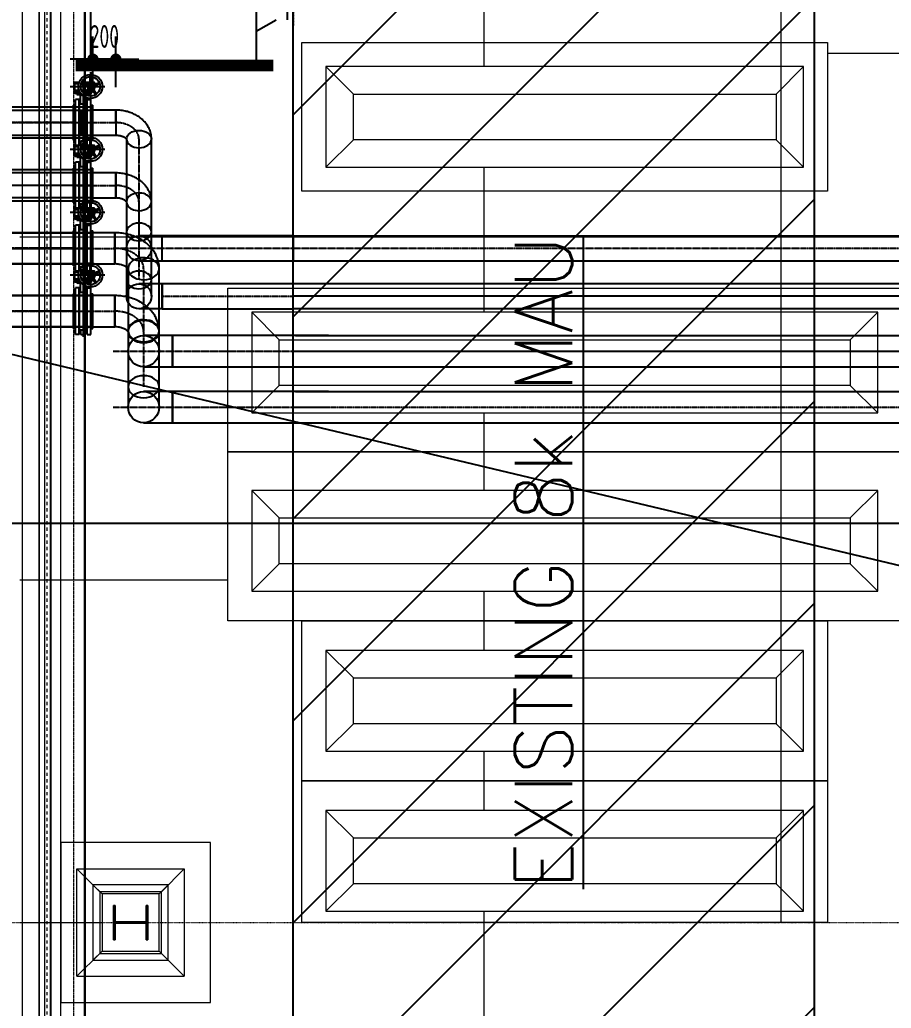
# Model space of a CAD drawing. Extents: x -32000 to 416743, y -254124 to 144214.
# Drawn here: x 244130 to 251758, y 44250 to 52900 of the extents above; entities that cross this region are included whole.
import ezdxf
from ezdxf.enums import TextEntityAlignment as Align

# ---------------------------------------------------------------- set-up
doc = ezdxf.new("R2010")
doc.units = 0
doc.header["$LTSCALE"] = 10
for name, pattern in [('H12PL4$0$JJP_三點線', [0.9, 0.3, -0.15, 0, -0.15, 0, -0.15, 0, -0.15]), ('H12PL4$0$TAI_虛線', [5.644, 2.822, -2.822]), ('XFM1D40$0$HIDDEN2', [0.1875, 0.125, -0.0625]), ('XFM1P40$0$CENTER', [2, 1.25, -0.25, 0.25, -0.25]), ('XFM1P40$0$CENTER2', [1.125, 0.75, -0.125, 0.125, -0.125]), ('XFM2P40$0$$0$CENTER2', [1.125, 0.75, -0.125, 0.125, -0.125]), ('XFM2P40$0$CENTER', [2, 1.25, -0.25, 0.25, -0.25]), ('XFM2P40$0$CENTER2', [1.125, 0.75, -0.125, 0.125, -0.125]), ('XFM7P40ICA$0$H12PL4$0$DOTK1', [0.01, 0.005, -0.005]), ('XFM7P40ICA$0$H12PL4$0$JJP_三點線', [0.9, 0.3, -0.15, 0, -0.15, 0, -0.15, 0, -0.15]), ('XFM7P40ICA$0$H12PL4$0$JJP_虛線(退縮線、投影線、地下室範圍、非屬本工程、圖面分區)', [0.45, 0.3, -0.15])]:
    doc.linetypes.add(name, pattern=pattern)
for name, color, linetype in [('H12PL4$0$S-COL', 252, 'Continuous'), ('H12PL4$0$S-GRID', 252, 'Continuous'), ('H12PL4$0$S-SLAB-SHOW', 252, 'Continuous'), ('X-F-L40-E-CT-LV$0$E-CBL-EQPM', 230, 'Continuous'), ('XFAC-F-IS-OSA-40-南棟$0$E-IT-DIM', 250, 'Continuous'), ('XFAC-F-IS-OSA-40-南棟$0$IC-PNL-TXT', 250, 'Continuous'), ('XFAC-F-IS-OSA-40-南棟$0$XFAC-F-IS-OSA-40-南棟$0$I-OSA-PIPE', 140, 'Continuous'), ('XFM1D40$0$M-FOUN', 252, 'Continuous'), ('XFM1D40$0$M-HVAC-CMDUCT', 150, 'Continuous'), ('XFM1D40$0$M-HVAC-DAPR', 3, 'Continuous'), ('XFM1P40$0$$0$M-PIPE-TEXT-ARROR', 250, 'Continuous'), ('XFM1P40$0$E-CBL-DIM', 250, 'Continuous'), ('XFM1P40$0$M-PIPE-CHWR13', 94, 'Continuous'), ('XFM1P40$0$M-PIPE-CHWR13_CL', 93, 'XFM1P40$0$CENTER2'), ('XFM1P40$0$M-PIPE-CHWR20', 110, 'Continuous'), ('XFM1P40$0$M-PIPE-CHWR20_CL', 111, 'XFM1P40$0$CENTER'), ('XFM1P40$0$M-PIPE-CHWS12', 130, 'Continuous'), ('XFM1P40$0$M-PIPE-CHWS12_CL', 132, 'XFM1P40$0$CENTER2'), ('XFM1P40$0$M-PIPE-CHWS5', 160, 'Continuous'), ('XFM1P40$0$M-PIPE-CHWS5_CL', 161, 'XFM1P40$0$CENTER2'), ('XFM1Q40$0$TYPE14X10', 7, 'Continuous'), ('XFM2P40$0$$0$M-PIPE-CHWR13', 94, 'Continuous'), ('XFM2P40$0$$0$M-PIPE-CHWR13_CL', 93, 'XFM2P40$0$$0$CENTER2'), ('XFM2P40$0$M-HVAC-VALVE', 2, 'Continuous'), ('XFM2P40$0$M-PIPE-CHWR20', 110, 'Continuous'), ('XFM2P40$0$M-PIPE-CHWR20_CL', 111, 'XFM2P40$0$CENTER'), ('XFM2P40$0$M-PIPE-CHWS12', 4, 'Continuous'), ('XFM2P40$0$M-PIPE-CHWS12_CL', 1, 'XFM2P40$0$CENTER2'), ('XFM2P40$0$M-PIPE-CHWS5', 144, 'Continuous'), ('XFM2P40$0$M-PIPE-CHWS5_CL', 1, 'XFM2P40$0$CENTER2'), ('XFM7P40ICA$0$H12PL4$0$A-WALL-EX', 252, 'Continuous'), ('XFM7P40ICA$0$H12PL4$0$Hattch', 252, 'Continuous'), ('XFM7P40ICA$0$H12PL4$0$L40_19_HOJO', 252, 'Continuous'), ('XFM7P40ICA$0$H12PL4$0$L40_19_HYOKI', 252, 'Continuous'), ('XFM7P40ICA$0$H12PL4$0$L40_19_MEJI', 252, 'Continuous'), ('XFM7P40ICA$0$H12PL4$0$L40_19_STEEL2', 252, 'Continuous'), ('XFM7P40ICA$0$H12PL4$0$L40_19_SUGATA3', 252, 'Continuous'), ('XFM7P40ICA$0$H12PL4$0$L40_19_SUGATAD', 252, 'Continuous'), ('XFM7P40ICA$0$H12PL4$0$L40_19_設備基礎', 252, 'Continuous'), ('XFM7P40ICA$0$H12PL4$0$S-COL', 252, 'Continuous'), ('XFM7P40ICA$0$H12PL4$0$S-GRID', 252, 'Continuous')]:
    doc.layers.add(name, color=color, linetype=linetype)
doc.styles.add('XFAC-F-IS-OSA-40-南棟$0$aa-txt', font='isocp.shx', dxfattribs={"bigfont": 'chineset.shx'})
doc.styles.add('XFM1P40$0$$0$aa-txt', font='isocp.shx', dxfattribs={"bigfont": 'chineset.shx'})
doc.styles.add('XFM1P40$0$dim-txt', font='isocp.shx', dxfattribs={"width": 0.7, "bigfont": 'chineset.shx'})
doc.styles.add('XFM1Q40$0$LSP', font='SIMPLEX.shx', dxfattribs={"bigfont": 'chineset.shx'})
doc.dimstyles.new('XFM1P40$0$$0$adim-200', dxfattribs={"dimscale": 200, "dimtxt": 0.3, "dimasz": 2.5, "dimexe": 0.1, "dimexo": 0.5, "dimgap": 0.15, "dimtad": 0, "dimdec": 4, "dimzin": 3, "dimdsep": 46, "dimtxsty": 'XFM1P40$0$$0$aa-txt', "dimcen": 2.5, "dimclrd": 256, "dimclre": 256, "dimclrt": 256, "dimadec": 0, "dimazin": 0, "dimtfac": 1, "dimtdec": 4, "dimtmove": 0, "dimatfit": 3, "dimfxl": 1, "dimtolj": 1, "dimtzin": 0, "dimarcsym": 0})
doc.dimstyles.new('XFM1P40$0$2000-dim', dxfattribs={"dimscale": 2000, "dimtxt": 0.1, "dimasz": 0.05, "dimexe": 0.1, "dimexo": 0.1, "dimgap": 0.05, "dimtad": 1, "dimdec": 0, "dimrnd": 5, "dimtxsty": 'XFM1P40$0$dim-txt', "dimblk": 'XFM1P40$0$_Dot', "dimcen": 2, "dimclrd": 256, "dimclre": 256, "dimclrt": 256, "dimadec": 0, "dimazin": 0, "dimtfac": 1, "dimtdec": 0, "dimtix": 1, "dimtmove": 2, "dimatfit": 3, "dimldrblk": 'XFM1P40$0$_Oblique', "dimfxl": 1, "dimtvp": 1, "dimarcsym": 0})

# ---------------------------------------------------------------- blocks, each defined once
blk = doc.blocks.new('H12PL4')
at = {"layer": 'H12PL4$0$S-COL', "lineweight": 0, "flags": 128}
for points in [[(244630, 44530), (244630, 45470)], [(244830, 45270), (244630, 45470)], [(244630, 45470), (245570, 45470)], [(245570, 45470), (245370, 45270)], [(245570, 45470), (245570, 44530)], [(244830, 45270), (244830, 44730)], [(245370, 45270), (244830, 45270)], [(245370, 44730), (245370, 45270)], [(244830, 44730), (244630, 44530)], [(244830, 44730), (245370, 44730)], [(245570, 44530), (245370, 44730)], [(244630, 44530), (245570, 44530)]]:
    blk.add_lwpolyline(points, dxfattribs=at)
blk.add_lwpolyline([(244950, 45150), (244950, 44850), (244965, 44850), (244965, 44995), (245235, 44995), (245235, 44850), (245250, 44850), (245250, 45150), (245235, 45150), (245235, 45005), (244965, 45005), (244965, 45150)], close=True, dxfattribs=at)
at = {"layer": 'H12PL4$0$S-GRID', "linetype": 'H12PL4$0$JJP_三點線', "lineweight": 0}
blk.add_line((-29000, 45000), (289600, 45000), dxfattribs=at)
at = {"layer": 'H12PL4$0$S-SLAB-SHOW', "lineweight": 0}
blk.add_line((244300, 30500), (244300, 89560), dxfattribs=at)
at = {"layer": 'H12PL4$0$S-SLAB-SHOW', "linetype": 'H12PL4$0$TAI_虛線', "lineweight": 0, "flags": 128}
blk.add_lwpolyline([(244371, 32850), (244371, 87154.5)], dxfattribs=at)
blk = doc.blocks.new('XFM1D40')
at = {"layer": 'XFM1D40$0$M-FOUN', "color": 3, "const_width": 100}
blk.add_lwpolyline([(244620, 52500), (246348.2, 52500)], dxfattribs=at)
at = {"layer": 'XFM1D40$0$M-HVAC-CMDUCT'}
for p, q in [((244750, 57959.9), (244750, 52530.7)), ((246200, 57959.9), (246200, 52530.7)), ((246475, 52900), (246475, 55100)), ((246200, 52799), (246375, 52900)), ((246200, 52530.7), (244750, 52530.7))]:
    blk.add_line(p, q, dxfattribs=at)
at = {"layer": 'XFM1D40$0$M-HVAC-DAPR', "linetype": 'XFM1D40$0$HIDDEN2', "ltscale": 0.5}
blk.add_line((246525, 52840), (246525, 55160), dxfattribs=at)
blk = doc.blocks.new('XFM1P40$0$_Dot')
at = {"color": 0, "linetype": 'ByBlock', "lineweight": -2}
blk.add_line((-0.5, 0), (-1, 0), dxfattribs=at)
at = {"color": 0, "linetype": 'ByBlock', "const_width": 0.5}
blk.add_lwpolyline([(-0.25, 0, 1), (0.25, 0, 1)], format="xyb", close=True, dxfattribs=at)
blk = doc.blocks.new('*D250')
at = {"layer": 'DEFPOINTS', "color": 0, "transparency": 16777216}
for p in [(244770.4, 52554.1), (244770.4, 52109.5, 0), (244970.9, 52109.5, 0)]:
    blk.add_point(p, dxfattribs=at)
at = {"layer": 'XFM1P40$0$E-CBL-DIM', "lineweight": -2, "transparency": 16777216}
for p, q in [((244770.4, 52309.5), (244770.4, 52754.1)), ((244970.9, 52309.5), (244970.9, 52754.1)), ((244670.4, 52554.1), (244570.4, 52554.1)), ((244970.9, 52554.1), (244770.4, 52554.1)), ((245070.9, 52554.1), (245170.9, 52554.1))]:
    blk.add_line(p, q, dxfattribs=at)
at = {"layer": 'XFM1P40$0$E-CBL-DIM', "lineweight": -2, "transparency": 16777216, "xscale": 100, "yscale": 100, "zscale": 100}
blk.add_blockref('XFM1P40$0$_Dot', (244770.4, 52554.1), dxfattribs=at)
at = {"layer": 'XFM1P40$0$E-CBL-DIM', "lineweight": -2, "transparency": 16777216, "xscale": 100, "yscale": 100, "zscale": 100, "rotation": 180}
blk.add_blockref('XFM1P40$0$_Dot', (244970.9, 52554.1), dxfattribs=at)
at = {"layer": 'XFM1P40$0$E-CBL-DIM', "transparency": 16777216, "insert": (244870.6, 52754.1), "char_height": 200, "attachment_point": 5, "style": 'XFM1P40$0$dim-txt'}
blk.add_mtext('200', dxfattribs=at)
blk = doc.blocks.new('XFM1P40$0$_Oblique')
at = {"color": 0, "linetype": 'ByBlock', "lineweight": -2}
blk.add_line((-0.5, -0.5), (0.5, 0.5), dxfattribs=at)
blk = doc.blocks.new('XFM1Q40')
at = {"true_color": 0xffffff}
h = blk.add_hatch(dxfattribs=at)
h.set_pattern_fill('ANSI31', scale=10000)
h.set_pattern_definition([(45, (0, 0), (-883.8835, 883.8835), [])])
h.paths.add_polyline_path([(246519.6, 39374.9), (251087, 39374.9), (251087, 57470.5), (246519.6, 57470.5)])
at = {"color": 7, "true_color": 0xffffff}
blk.add_lwpolyline([(246519.6, 39374.9), (251087, 39374.9), (251087, 57470.5), (246519.6, 57470.5)], close=True, dxfattribs=at)
at = {"layer": 'XFM1Q40$0$TYPE14X10', "color": 4, "style": 'XFM1Q40$0$LSP'}
blk.add_text('%%UEXISTING 8k MAU', height=500, rotation=90, dxfattribs=at).set_placement((248964.8, 45291.3))
blk = doc.blocks.new('XFM2P40$0$SL10')
at = {"color": 0, "linetype": 'ByBlock'}
for p, q in [((19.05, -203.2), (19.05, 203.2)), ((49.2125, 203.2), (19.05, 203.2)), ((49.2125, -203.2), (49.2125, 203.2)), ((19.05, 152.4), (0, 152.4)), ((0, -152.4), (0, 152.4)), ((19.05, -152.4), (0, -152.4)), ((49.2125, -203.2), (19.05, -203.2))]:
    blk.add_line(p, q, dxfattribs=at)
blk = doc.blocks.new('XFM2P40$0$全耳式250A-B')
at = {"color": 1, "linetype": 'XFM2P40$0$CENTER2', "ltscale": 30}
for p, q in [((6.3, 44.15), (6.3, 19.15)), ((0, 37.65), (0, -22.48)), ((-11.3, 31.65), (18.8, 31.65)), ((-5.6, 0), (5.6, 0))]:
    blk.add_line(p, q, dxfattribs=at)
for p, q in [((-7.5, 35.1), (-7.5, 34.2)), ((-3.62, 35.1), (-7.5, 35.1)), ((3, 35.1), (-1.47, 35.1)), ((-1.17, 34.63), (5.36, 32.82)), ((5.57, 35.1), (3, 35.1)), ((4.41, 35.1), (5.57, 35.1)), ((5.77, 39.68), (5.48, 32.9)), ((6.83, 39.68), (7.12, 32.9)), ((9.75, 35.1), (7.03, 35.1)), ((13.77, 34.63), (7.24, 32.82)), ((10.15, 34.7), (10.15, 33.63)), ((-7.5, 34.26), (-7.5, 27.5)), ((-3.89, 34.2), (-7.5, 34.2)), ((-7.5, 34.1), (-3.91, 34.1)), ((-3.58, 28.1), (-7.5, 28.1)), ((-7.5, 27.4), (-7.4, 27.5)), ((-7.5, 27.5), (-3.35, 27.5)), ((-7.5, 27.4), (-7.5, 26)), ((-7.4, 27.5), (-3.35, 27.5)), ((-1.5, 33.63), (4.85, 31.25)), ((2.9, 28.1), (-1.42, 28.1)), ((-1.12, 27.5), (2.5, 27.5)), ((-1.12, 27.5), (2.5, 27.5)), ((5.53, 34.2), (0.39, 34.2)), ((0.75, 34.1), (5.53, 34.1)), ((1.15, 25.47), (4.9, 31.12)), ((2.01, 24.84), (6.23, 30.15)), ((4.12, 27.5), (7.5, 27.5)), ((4.12, 27.5), (7.4, 27.5)), ((8, 28.1), (4.6, 28.1)), ((10.59, 24.84), (6.37, 30.15)), ((10.15, 34.2), (7.07, 34.2)), ((7.07, 34.1), (10.15, 34.1)), ((7.4, 27.5), (7.5, 27.4)), ((7.5, 27.64), (7.5, 27.5)), ((7.5, 26), (7.5, 27.4)), ((11.45, 25.47), (7.7, 31.12)), ((14.1, 33.63), (7.75, 31.25)), ((10.15, 32.15), (10.15, 30.75)), ((-7.2, 25.7), (-2.35, 25.7)), ((-3.38, 25.39), (-5.46, 25.39)), ((-5.46, 24.74), (-5.46, 25.39)), ((-5.34, 25.39), (-5.34, 25.7)), ((-5.34, 25.7), (-3.5, 25.7)), ((-3.64, 24.64), (-5.2, 24.64)), ((-4.94, 25.39), (-4.94, 24.74)), ((-4.41, 25.7), (-4.54, 25.39)), ((-4.3, 25.7), (-4.43, 25.39)), ((-3.9, 25.39), (-3.9, 24.74)), ((-3.5, 25.7), (-3.5, 25.39)), ((-3.38, 25.39), (-3.38, 24.74)), ((-2.4, 16.8), (-2.4, 24.7)), ((0.23, 25.7), (1.31, 25.7)), ((2.4, 24.7), (2.4, 24.1)), ((2.4, 21.9), (2.4, 16.8)), ((2.69, 25.7), (7.2, 25.7)), ((3.38, 25.39), (5.46, 25.39)), ((3.38, 25.39), (3.38, 24.74)), ((3.5, 25.7), (3.5, 25.39)), ((5.34, 25.7), (3.5, 25.7)), ((3.64, 24.64), (5.2, 24.64)), ((3.9, 25.39), (3.9, 24.74)), ((4.43, 25.7), (4.3, 25.39)), ((4.54, 25.7), (4.41, 25.39)), ((4.94, 25.39), (4.94, 24.74)), ((5.34, 25.39), (5.34, 25.7)), ((5.46, 24.74), (5.46, 25.39)), ((-3.6, 14.95), (-3.48, 15.17)), ((-3.6, -14.95), (-3.6, 14.95)), ((-3.48, -15.16), (-3.48, 15.17)), ((-3.48, 15.17), (-3.45, 15.17)), ((-3.45, 16.05), (-3.3, 16.2)), ((-3.45, 16.05), (-3.45, -16.05)), ((3.3, 16.2), (-3.3, 16.2)), ((3.3, 16.2), (3.45, 16.05)), ((3.45, -16.05), (3.45, 16.05)), ((3.48, 15.17), (3.45, 15.17)), ((3.6, 14.95), (3.48, 15.17)), ((3.6, 14.95), (3.48, 15.17)), ((3.48, -15.16), (3.48, 15.17)), ((3.6, -14.95), (3.6, 14.95)), ((-3.6, -13.4), (-3.6, -14.95)), ((-3.6, -14.95), (-3.48, -15.16)), ((-3.6, -14.95), (-3.48, -15.16)), ((-3.48, -15.16), (-3.45, -15.16)), ((-3.3, -16.2), (-3.45, -16.05)), ((-3.3, -16.2), (3.3, -16.2)), ((-2.4, -16.8), (-2.4, -19.68)), ((2.4, -19.68), (2.4, -16.8)), ((3.3, -16.2), (3.45, -16.05)), ((3.48, -15.16), (3.45, -15.16)), ((3.6, -14.95), (3.48, -15.16)), ((3.6, -14.95), (3.48, -15.16)), ((-1.6, -20.48), (1.6, -20.48))]:
    blk.add_line(p, q)
at = {"color": 0}
for radius in [10.5, 8.5]:
    blk.add_circle((6.3, 31.65), radius, dxfattribs=at)
for centre, radius, start, end in [((-1.07, 35.02), 0.4, 155.41681, 254.49325), ((5.37, 39.7), 0.4, 357.50675, 96.58319), ((7.23, 39.7), 0.4, 83.41681, 182.49325), ((9.75, 34.7), 0.4, 0, 90), ((13.67, 35.02), 0.4, 285.50675, 24.58319), ((-7.2, 26), 0.3, 180, 270), ((-1.64, 33.25), 0.4, 69.50675, 168.58319), ((6.3, 31.65), 2.45, 180.50148, 215.49852), ((6.3, 31.65), 2.1, 184.21487, 211.78513), ((6.3, 31.65), 2.45, 108.50148, 143.49852), ((6.3, 31.65), 1.8, 188.69376, 207.30624), ((6.3, 31.65), 2.1, 112.21487, 139.78513), ((6.3, 31.65), 1.5, 90, 0), ((6.3, 31.65), 1.8, 116.69376, 135.30624), ((6.3, 31.65), 2.45, 252.50148, 287.49852), ((6.3, 31.65), 2.1, 256.21487, 283.78513), ((6.3, 31.65), 1.8, 260.69376, 279.30624), ((6.3, 31.65), 1.5, 270, 90), ((6.3, 31.65), 2.45, 36.50148, 71.49852), ((6.3, 31.65), 2.2, 39.02218, 68.97782), ((6.3, 31.65), 2.05, 40.85955, 67.14045), ((7.2, 26), 0.3, 270, 0), ((8, 27.64), 0.5, 113.05511, 180.00001), ((6.3, 31.65), 1.5, 339.32346, 344.67654), ((6.3, 31.65), 1.8, 332.69376, 351.30624), ((6.3, 31.65), 2.1, 328.21487, 355.78513), ((6.3, 31.65), 2.45, 324.50148, 359.49852), ((7.5, 30.75), 2.65, 311.62094, 360), ((14.24, 33.25), 0.4, 11.41681, 110.49325), ((-5.2, 25.03), 0.387, 227.89655, 312.10345), ((-4.42, 26.04), 1.4, 248.21321, 291.78679), ((-3.64, 25.03), 0.387, 227.89655, 312.10345), ((-3.4, 24.7), 1, 0, 90), ((0.82, 25.69), 0.4, 227.41681, 326.49325), ((2.32, 24.59), 0.4, 141.50675, 240.58319), ((3.4, 24.7), 1, 90, 180), ((3.64, 25.03), 0.387, 227.89655, 312.10345), ((4.42, 26.04), 1.4, 248.21321, 291.78679), ((5.2, 25.03), 0.387, 227.89655, 312.10345), ((10.28, 24.59), 0.4, 299.41681, 38.49325), ((11.78, 25.69), 0.4, 213.50675, 312.58319), ((-3, 16.8), 0.6, 270, 0), ((3, 16.8), 0.6, 180, 270), ((-3, -16.8), 0.6, 0, 90), ((3, -16.8), 0.6, 90, 180), ((-1.6, -19.68), 0.8, 180, 270), ((1.6, -19.68), 0.8, 270, 0)]:
    blk.add_arc(centre, radius, start, end)
for p, xscale, yscale, zscale in [((-8.52, 0), 0.1000000000000227, 0.1000000000000227, 0.1000000000000227), ((8.52, 0), -0.09999999999990905, 0.09999999999999432, 0.1)]:
    blk.add_blockref('XFM2P40$0$SL10', p, dxfattribs=dict(at, xscale=xscale, yscale=yscale, zscale=zscale))
blk = doc.blocks.new('XFM2P40')
at = {"layer": 'XFM2P40$0$$0$M-PIPE-CHWR13'}
for p, q in [((244770.4, 51586.5, 0), (242785.9, 51586.5, 0)), ((244770.4, 51313.5, 0), (242797.5, 51313.5, 0))]:
    blk.add_line(p, q, dxfattribs=at)
at = {"layer": 'XFM2P40$0$$0$M-PIPE-CHWR13_CL'}
blk.add_line((244600, 51450, 0), (242316.7, 51450, 0), dxfattribs=at)
at = {"layer": 'XFM2P40$0$M-PIPE-CHWR20'}
for p, q in [((244770.4, 50486.5, 0), (242785.9, 50486.5, 0)), ((244770.4, 50213.5, 0), (242797.5, 50213.5, 0))]:
    blk.add_line(p, q, dxfattribs=at)
at = {"layer": 'XFM2P40$0$M-PIPE-CHWR20_CL', "linetype": 'XFM2P40$0$CENTER'}
blk.add_line((244600, 50350, 0), (242316.7, 50350, 0), dxfattribs=at)
at = {"layer": 'XFM2P40$0$M-PIPE-CHWS12'}
for p, q in [((244770.4, 51036.5, 0), (242785.9, 51036.5, 0)), ((244770.4, 50763.5, 0), (242797.5, 50763.5, 0))]:
    blk.add_line(p, q, dxfattribs=at)
at = {"layer": 'XFM2P40$0$M-PIPE-CHWS12_CL', "linetype": 'XFM2P40$0$CENTER'}
blk.add_line((244600, 50900, 0), (242316.7, 50900, 0), dxfattribs=at)
at = {"layer": 'XFM2P40$0$M-PIPE-CHWS5'}
for p, q in [((244770.4, 52136.5, 0), (242785.9, 52136.5, 0)), ((244770.4, 51863.5, 0), (242797.5, 51863.5, 0))]:
    blk.add_line(p, q, dxfattribs=at)
at = {"layer": 'XFM2P40$0$M-PIPE-CHWS5_CL'}
blk.add_line((244600, 52000, 0), (242316.7, 52000, 0), dxfattribs=at)
at = {"layer": 'XFM2P40$0$M-HVAC-VALVE', "xscale": 10, "yscale": 10, "zscale": 10}
for p in [(244685.2, 52000, 0), (244685.2, 51450, 0), (244685.2, 50900, 0), (244685.2, 50350, 0)]:
    blk.add_blockref('XFM2P40$0$全耳式250A-B', p, dxfattribs=at)
blk = doc.blocks.new('X-F-L40-E-CT-LV')
at = {"layer": 'X-F-L40-E-CT-LV$0$E-CBL-EQPM'}
blk.add_lwpolyline([(244400, 66975.5), (244400, 29870), (244700, 29870), (244700, 66975.5)], close=True, dxfattribs=at)
blk = doc.blocks.new('XFAC-F-IS-OSA-40-南棟$0$A$C6b9e34aa')
at = {"layer": 'XFAC-F-IS-OSA-40-南棟$0$XFAC-F-IS-OSA-40-南棟$0$I-OSA-PIPE'}
blk.add_line((244702.3, 30630.3), (244702.3, 57650), dxfattribs=at)
blk = doc.blocks.new('XFAC-F-IS-OSA-40-南棟')
at = {"layer": 'XFAC-F-IS-OSA-40-南棟$0$E-IT-DIM'}
blk.add_blockref('XFAC-F-IS-OSA-40-南棟$0$A$C6b9e34aa', (0, 0), dxfattribs=at)
at = {"layer": 'XFAC-F-IS-OSA-40-南棟$0$IC-PNL-TXT', "style": 'XFAC-F-IS-OSA-40-南棟$0$aa-txt', "width": 0.8}
for tag, p in [('PDP', (401601.6, 10268.5)), ('PLC', (402401.6, 10268.5)), ('PLC', (403201.6, 10268.5)), ('PLC', (404001.6, 10268.5))]:
    blk.add_attdef(tag, text='', height=400, rotation=180, dxfattribs=at).set_placement(p, align=Align.MIDDLE)
at = {"layer": 'XFAC-F-IS-OSA-40-南棟$0$IC-PNL-TXT', "color": 9, "style": 'XFAC-F-IS-OSA-40-南棟$0$aa-txt', "width": 0.8}
blk.add_attdef('PLC', text='', height=400, rotation=180, dxfattribs=at).set_placement((404801.6, 10268.5), align=Align.MIDDLE)
blk = doc.blocks.new('XFM7P40ICA$0$H12PL4')
at = {"layer": 'XFM7P40ICA$0$H12PL4$0$Hattch', "linetype": 'Continuous', "lineweight": 0}
blk.add_hatch(color=256, dxfattribs=at).paths.add_polyline_path([(244950, 45150), (244950, 44850), (244965, 44850), (244965, 44995), (245235, 44995), (245235, 44850), (245250, 44850), (245250, 45150), (245235, 45150), (245235, 45005), (244965, 45005), (244965, 45150)])
at = {"layer": 'XFM7P40ICA$0$H12PL4$0$A-WALL-EX', "lineweight": 0}
blk.add_line((244300, 30500), (244300, 89560), dxfattribs=at)
at = {"layer": 'XFM7P40ICA$0$H12PL4$0$A-WALL-EX', "linetype": 'XFM7P40ICA$0$H12PL4$0$JJP_虛線(退縮線、投影線、地下室範圍、非屬本工程、圖面分區)', "lineweight": 0, "flags": 128}
for points in [[(244300, 87350), (244300, 32650)], [(244350, 32650), (244350, 87350)]]:
    blk.add_lwpolyline(points, dxfattribs=at)
at = {"layer": 'XFM7P40ICA$0$H12PL4$0$L40_19_HOJO', "lineweight": 0}
blk.add_line((250790.9, 60000), (250790.9, 45000), dxfattribs=at)
at = {"layer": 'XFM7P40ICA$0$H12PL4$0$L40_19_HYOKI', "lineweight": 0, "flags": 128}
blk.add_lwpolyline([(255200.2, 52853.5), (255700.2, 52603.5), (251200.2, 52603.5)], dxfattribs=at)
at = {"layer": 'XFM7P40ICA$0$H12PL4$0$L40_19_MEJI', "lineweight": 0}
for p, q in [((244490, 30700), (244490, 89375)), ((248195, 52490), (248195, 54110)), ((248195, 50340), (248195, 51610)), ((244130, 51000), (260600, 51000)), ((248195, 48780), (248195, 49460)), ((244130, 48000), (245950, 48000)), ((248195, 47380), (248195, 47900)), ((248195, 45980), (248195, 46500)), ((248195, 43280), (248195, 45100)), ((244130, 45000), (244850, 45000))]:
    blk.add_line(p, q, dxfattribs=at)
at = {"layer": 'XFM7P40ICA$0$H12PL4$0$L40_19_MEJI', "lineweight": 0, "flags": 128}
for points in [[(246600, 51400), (246600, 52700), (251200, 52700), (251200, 51400)], [(245950, 49120), (245950, 50550), (251900, 50550), (251900, 49120)], [(245950, 47640), (245950, 49120), (251900, 49120), (251900, 47640)], [(246600, 46240), (246600, 47640), (251200, 47640), (251200, 46240)], [(246600, 45000), (246600, 46240), (251200, 46240), (251200, 45000)], [(244490, 44300), (245800, 44300), (245800, 45700), (244490, 45700)]]:
    blk.add_lwpolyline(points, close=True, dxfattribs=at)
at = {"layer": 'XFM7P40ICA$0$H12PL4$0$L40_19_STEEL2', "lineweight": 0, "flags": 128}
blk.add_lwpolyline([(245250, 45150), (245250, 44850), (245235, 44850), (245235, 44982, 0.414214), (245222, 44995), (244978, 44995, 0.414214), (244965, 44982), (244965, 44850), (244950, 44850), (244950, 45150), (244965, 45150), (244965, 45018, 0.414214), (244978, 45005), (245222, 45005, 0.414214), (245235, 45018), (245235, 45150)], format="xyb", close=True, dxfattribs=at)
at = {"layer": 'XFM7P40ICA$0$H12PL4$0$L40_19_SUGATA3', "lineweight": 0}
for p, q in [((244150, 89660), (244150, 30550)), ((244300, 89660), (244300, 30700)), ((247050, 52250), (246810, 52490)), ((250750, 52250), (250990, 52490)), ((247050, 51850), (246810, 51610)), ((250750, 51850), (250990, 51610)), ((246400, 50100), (246160, 50340)), ((251400, 50100), (251640, 50340)), ((246400, 49700), (246160, 49460)), ((251400, 49700), (251640, 49460)), ((246400, 48540), (246160, 48780)), ((251400, 48540), (251640, 48780)), ((246400, 48140), (246160, 47900)), ((251400, 48140), (251640, 47900)), ((247050, 47140), (246810, 47380)), ((250750, 47140), (250990, 47380)), ((247050, 46740), (246810, 46500)), ((250750, 46740), (250990, 46500)), ((247050, 45740), (246810, 45980)), ((250750, 45740), (250990, 45980)), ((244850, 45250), (244770, 45330)), ((245430, 45330), (245350, 45250)), ((247050, 45340), (246810, 45100)), ((250750, 45340), (250990, 45100)), ((244850, 44750), (244770, 44670)), ((245430, 44670), (245350, 44750))]:
    blk.add_line(p, q, dxfattribs=at)
at = {"layer": 'XFM7P40ICA$0$H12PL4$0$L40_19_SUGATA3', "lineweight": 0, "flags": 128}
for points in [[(245430, 45330), (244770, 45330), (244770, 44670), (245430, 44670)], [(245350, 45250), (244850, 45250), (244850, 44750), (245350, 44750)]]:
    blk.add_lwpolyline(points, close=True, dxfattribs=at)
at = {"layer": 'XFM7P40ICA$0$H12PL4$0$L40_19_SUGATAD', "linetype": 'XFM7P40ICA$0$H12PL4$0$DOTK1', "lineweight": 0}
blk.add_line((244600, 87500), (244600, 32500), dxfattribs=at)
at = {"layer": 'XFM7P40ICA$0$H12PL4$0$L40_19_設備基礎', "lineweight": 0, "flags": 128}
for points in [[(250990, 51610), (250990, 52490), (246810, 52490), (246810, 51610)], [(247050, 51850), (247050, 52250), (250750, 52250), (250750, 51850)], [(251640, 49460), (251640, 50340), (246160, 50340), (246160, 49460)], [(246400, 49700), (246400, 50100), (251400, 50100), (251400, 49700)], [(251640, 47900), (251640, 48780), (246160, 48780), (246160, 47900)], [(246400, 48140), (246400, 48540), (251400, 48540), (251400, 48140)], [(250990, 46500), (250990, 47380), (246810, 47380), (246810, 46500)], [(247050, 46740), (247050, 47140), (250750, 47140), (250750, 46740)], [(250990, 45100), (250990, 45980), (246810, 45980), (246810, 45100)], [(247050, 45340), (247050, 45740), (250750, 45740), (250750, 45340)]]:
    blk.add_lwpolyline(points, close=True, dxfattribs=at)
at = {"layer": 'XFM7P40ICA$0$H12PL4$0$S-COL', "lineweight": 0, "flags": 128}
for points in [[(244630, 44530), (244630, 45470)], [(244830, 45270), (244630, 45470)], [(244630, 45470), (245570, 45470)], [(245570, 45470), (245370, 45270)], [(245570, 45470), (245570, 44530)], [(244830, 45270), (244830, 44730)], [(245370, 45270), (244830, 45270)], [(245370, 44730), (245370, 45270)], [(244830, 44730), (244630, 44530)], [(244830, 44730), (245370, 44730)], [(245570, 44530), (245370, 44730)], [(244630, 44530), (245570, 44530)]]:
    blk.add_lwpolyline(points, dxfattribs=at)
blk.add_lwpolyline([(244950, 45150), (244950, 44850), (244965, 44850), (244965, 44995), (245235, 44995), (245235, 44850), (245250, 44850), (245250, 45150), (245235, 45150), (245235, 45005), (244965, 45005), (244965, 45150)], close=True, dxfattribs=at)
at = {"layer": 'XFM7P40ICA$0$H12PL4$0$S-GRID', "linetype": 'XFM7P40ICA$0$H12PL4$0$JJP_三點線', "lineweight": 0}
blk.add_line((-29000, 45000), (289600, 45000), dxfattribs=at)
blk = doc.blocks.new('XFM7P40ICA')
blk.add_blockref('XFM7P40ICA$0$H12PL4', (0, 0))
blk = doc.blocks.new('XFM1P40')
blk.add_line((261560, 48492.5), (230609.4, 48492.5))
at = {"layer": 'XFM1P40$0$M-PIPE-CHWR13'}
for p, q in [((244751.4, 51559.5, 0), (243150, 51559.5, 0)), ((244970.9, 51559.5, 0), (244770.4, 51559.5, 0)), ((244970.9, 51450, 0), (244970.9, 51559.5, 0)), ((244970.9, 51559.5, 0), (244970.9, 51450, 0)), ((244970.9, 51340.4, 0), (244970.9, 51450, 0)), ((244970.9, 51450, 0), (244970.9, 51340.4, 0)), ((244751.4, 51340.5, 0), (243150, 51340.5, 0)), ((244770.4, 51340.4, 0), (244970.9, 51340.4, 0)), ((245063.8, 51306.8, 0), (245063.8, 50480, 0)), ((245282.9, 50480, 0), (245282.9, 51306.8, 0)), ((244962, 51036.2, 0), (244670.4, 51036.2, 0)), ((244962, 50899.7, 0), (244962, 51036.2, 0)), ((244962, 51036.2, 0), (244962, 50899.7, 0)), ((244962, 50763.2, 0), (244962, 50899.7, 0)), ((244962, 50899.7, 0), (244962, 50763.2, 0)), ((244670.4, 50763.2, 0), (244962, 50763.2, 0)), ((245077.8, 50721.2, 0), (245077.8, 50178.1, 0)), ((245350.8, 50178.1, 0), (245350.8, 50721.2, 0)), ((245375.9, 50589.5, 0), (245173.4, 50589.5, 0)), ((246521.8, 50589.5, 0), (245375.9, 50589.5, 0)), ((245375.9, 50480, 0), (245375.9, 50589.5, 0)), ((245375.9, 50589.5, 0), (245375.9, 50480, 0)), ((257090.5, 50589.5, 0), (246521.8, 50589.5, 0)), ((245375.9, 50370.4, 0), (245375.9, 50480, 0)), ((245375.9, 50480, 0), (245375.9, 50370.4, 0)), ((245375.9, 50370.4, 0), (245173.4, 50370.4, 0)), ((245375.9, 50370.4, 0), (246521.8, 50370.4, 0)), ((257200, 50370.5, 0), (246521.8, 50370.5, 0)), ((246832.7, 50136.2, 0), (245214.3, 50136.2, 0)), ((245466.7, 49999.7, 0), (245466.7, 50136.2, 0)), ((245466.7, 50136.2, 0), (245466.7, 49999.7, 0)), ((245466.7, 49863.2, 0), (245466.7, 49999.7, 0)), ((245466.7, 49999.7, 0), (245466.7, 49863.2, 0)), ((245214.3, 49863.2, 0), (246832.7, 49863.2, 0))]:
    blk.add_line(p, q, dxfattribs=at)
for centre, radius in [((245173.4, 50480, 0), 109.6), ((245214.3, 49999.7, 0), 136.5)]:
    blk.add_circle(centre, radius, dxfattribs=at)
for centre, major_axis, start_param, end_param in [((245173.4, 51306.8, 0), (109.6, 0), 0, 4.712389), ((245173.4, 51306.8, 0), (109.6, 0), -1.570796, 0), ((245214.3, 50721.2, 0), (136.5, 0), 0, 4.712389), ((245173.4, 50623.2, 0), (109.6, 0), 1.570796, 3.141593), ((245173.4, 50623.2, 0), (109.6, 0), 0, 1.570796), ((245214.3, 50721.2, 0), (136.5, 0), -1.570796, 0), ((245173.4, 50623.2, 0), (109.6, 0), 3.141593, 4.712389), ((245173.4, 50623.2, 0), (109.6, 0), 4.712389, 6.283185), ((245214.3, 50178.1, 0), (136.5, 0), 1.570796, 3.141593), ((245214.3, 50178.1, 0), (136.5, 0), 0, 1.570796), ((245214.3, 50178.1, 0), (136.5, 0), 3.141593, 4.712389), ((245214.3, 50178.1, 0), (136.5, 0), 4.712389, 6.283185)]:
    blk.add_ellipse(centre, major_axis=major_axis, ratio=0.707107, start_param=start_param, end_param=end_param, dxfattribs=at)
for points, knots in [([(245282.9, 51306.8, 0), (245282.9, 51314.2, 0), (245282.5, 51321.7, 0), (245281, 51336.5, 0), (245279.8, 51343.8, 0), (245276.7, 51358.3, 0), (245274.8, 51365.4, 0), (245270.3, 51379.4, 0), (245267.7, 51386.3, 0), (245260.7, 51402.2, 0), (245256.1, 51411.1, 0), (245245.8, 51428.2, 0), (245240.1, 51436.3, 0), (245227.9, 51451.8, 0), (245221.4, 51459.1, 0), (245207.7, 51473, 0), (245200.5, 51479.5, 0), (245185.5, 51491.7, 0), (245177.7, 51497.4, 0), (245157.2, 51511, 0), (245144.1, 51518.3, 0), (245117.1, 51531.1, 0), (245103.2, 51536.6, 0), (245074.8, 51545.8, 0), (245060.2, 51549.5, 0), (245030.7, 51555.3, 0), (245015.8, 51557.3, 0), (244990.9, 51559.2, 0), (244980.9, 51559.5, 0), (244970.9, 51559.5, 0)], [0, 0, 0, 0, 0.074911, 0.074911, 0.149823, 0.149823, 0.224734, 0.224734, 0.299645, 0.299645, 0.403438, 0.403438, 0.50723, 0.50723, 0.611022, 0.611022, 0.714815, 0.714815, 0.818607, 0.818607, 0.979867, 0.979867, 1.141126, 1.141126, 1.302385, 1.302385, 1.463644, 1.463644, 1.570796, 1.570796, 1.570796, 1.570796]), ([(245063.8, 51305.5, 0), (245063.7, 51305.8, 0), (245063.4, 51306.2, 0), (245062.7, 51307.4, 0), (245062.2, 51308.1, 0), (245060.9, 51309.8, 0), (245060, 51310.7, 0), (245058, 51312.8, 0), (245056.7, 51313.9, 0), (245053.9, 51316.3, 0), (245052.3, 51317.6, 0), (245047.9, 51320.7, 0), (245044.9, 51322.5, 0), (245038, 51326.2, 0), (245034.2, 51328, 0), (245026, 51331.3, 0), (245021.5, 51332.8, 0), (245012.1, 51335.5, 0), (245007.2, 51336.7, 0), (244996.9, 51338.6, 0), (244991.6, 51339.3, 0), (244981.1, 51340.2, 0), (244976, 51340.4, 0), (244970.9, 51340.4, 0)], [0.334992, 0.334992, 0.334992, 0.334992, 0.426124, 0.426124, 0.517257, 0.517257, 0.608389, 0.608389, 0.699522, 0.699522, 0.790655, 0.790655, 0.922072, 0.922072, 1.05349, 1.05349, 1.184907, 1.184907, 1.316325, 1.316325, 1.447743, 1.447743, 1.570796, 1.570796, 1.570796, 1.570796]), ([(245350.8, 50721.2, 0), (245350.8, 50730.5, 0), (245350.3, 50739.8, 0), (245348.4, 50758.2, 0), (245346.9, 50767.4, 0), (245343.1, 50785.4, 0), (245340.7, 50794.3, 0), (245335, 50811.7, 0), (245331.8, 50820.2, 0), (245323.1, 50840.1, 0), (245317.3, 50851.2, 0), (245304.5, 50872.5, 0), (245297.5, 50882.6, 0), (245282.3, 50901.9, 0), (245274.2, 50911, 0), (245257.1, 50928.3, 0), (245248.1, 50936.4, 0), (245229.4, 50951.6, 0), (245219.7, 50958.7, 0), (245194.2, 50975.6, 0), (245177.9, 50984.8, 0), (245144.3, 51000.7, 0), (245126.9, 51007.6, 0), (245091.4, 51019, 0), (245073.3, 51023.7, 0), (245036.6, 51030.8, 0), (245018, 51033.3, 0), (244986.9, 51035.7, 0), (244974.5, 51036.2, 0), (244962, 51036.2, 0)], [0, 0, 0, 0, 0.074911, 0.074911, 0.149823, 0.149823, 0.224734, 0.224734, 0.299645, 0.299645, 0.403438, 0.403438, 0.50723, 0.50723, 0.611022, 0.611022, 0.714815, 0.714815, 0.818607, 0.818607, 0.979867, 0.979867, 1.141126, 1.141126, 1.302385, 1.302385, 1.463644, 1.463644, 1.570796, 1.570796, 1.570796, 1.570796]), ([(245077.8, 50719.6, 0), (245077.6, 50720, 0), (245077.4, 50720.5, 0), (245076.4, 50722, 0), (245075.8, 50722.9, 0), (245074.1, 50724.9, 0), (245073.1, 50726.1, 0), (245070.5, 50728.7, 0), (245069, 50730.1, 0), (245065.5, 50733.1, 0), (245063.5, 50734.6, 0), (245058, 50738.5, 0), (245054.2, 50740.8, 0), (245045.7, 50745.4, 0), (245041, 50747.6, 0), (245030.7, 50751.7, 0), (245025.1, 50753.7, 0), (245013.4, 50757, 0), (245007.2, 50758.5, 0), (244994.4, 50760.8, 0), (244987.8, 50761.7, 0), (244974.8, 50762.9, 0), (244968.4, 50763.2, 0), (244962, 50763.2, 0)], [0.334992, 0.334992, 0.334992, 0.334992, 0.426124, 0.426124, 0.517257, 0.517257, 0.608389, 0.608389, 0.699522, 0.699522, 0.790655, 0.790655, 0.922072, 0.922072, 1.05349, 1.05349, 1.184907, 1.184907, 1.316325, 1.316325, 1.447743, 1.447743, 1.570796, 1.570796, 1.570796, 1.570796])]:
    blk.add_open_spline(points, degree=3, knots=knots, dxfattribs=at)
at = {"layer": 'XFM1P40$0$M-PIPE-CHWR13_CL', "ltscale": 0.5}
for p, q in [((244751.4, 51450, 0), (243150, 51450, 0)), ((257513.1, 50480, 0), (246521.8, 50480, 0))]:
    blk.add_line(p, q, dxfattribs=at)
at = {"layer": 'XFM1P40$0$M-PIPE-CHWR20'}
for p, q in [((243150, 50486.5, 0), (244751.4, 50486.5, 0)), ((244962, 50486.2, 0), (244670.4, 50486.2, 0)), ((244962, 50349.7, 0), (244962, 50486.2, 0)), ((244962, 50486.2, 0), (244962, 50349.7, 0)), ((244962, 50213.2, 0), (244962, 50349.7, 0)), ((244962, 50349.7, 0), (244962, 50213.2, 0)), ((243150, 50213.5, 0), (244751.4, 50213.5, 0)), ((244670.4, 50213.2, 0), (244962, 50213.2, 0)), ((245077.8, 50171.2, 0), (245077.8, 49510.5, 0)), ((245350.8, 49529.6, 0), (245350.8, 50171.2, 0)), ((246832.7, 49646.2, 0), (245214.3, 49646.2, 0)), ((245466.7, 49509.7, 0), (245466.7, 49646.2, 0)), ((245466.7, 49646.2, 0), (245466.7, 49509.7, 0)), ((246544.7, 49646.5, 0), (257963.5, 49646.5, 0)), ((245466.7, 49373.2, 0), (245466.7, 49509.7, 0)), ((245466.7, 49509.7, 0), (245466.7, 49373.2, 0)), ((245214.3, 49373.2, 0), (246832.7, 49373.2, 0)), ((246544.7, 49373.5, 0), (258100, 49373.5, 0))]:
    blk.add_line(p, q, dxfattribs=at)
blk.add_circle((245214.3, 49509.7, 0), 136.5, dxfattribs=at)
for centre, start_param, end_param in [((245214.3, 50171.2, 0), 0.035461, 4.712389), ((245214.3, 50171.2, 0), -1.570796, 0), ((245214.3, 49688.1, 0), 1.570796, 3.141593), ((245214.3, 49688.1, 0), 0, 1.570796), ((245214.3, 49688.1, 0), 3.141593, 4.712389), ((245214.3, 49688.1, 0), 4.712389, 6.283185)]:
    blk.add_ellipse(centre, major_axis=(136.5, 0), ratio=0.707107, start_param=start_param, end_param=end_param, dxfattribs=at)
for points, knots in [([(245350.8, 50171.2, 0), (245350.8, 50180.5, 0), (245350.3, 50189.8, 0), (245348.4, 50208.2, 0), (245346.9, 50217.4, 0), (245343.1, 50235.4, 0), (245340.7, 50244.3, 0), (245335, 50261.7, 0), (245331.8, 50270.2, 0), (245323.1, 50290.1, 0), (245317.3, 50301.2, 0), (245304.5, 50322.5, 0), (245297.5, 50332.6, 0), (245282.3, 50351.9, 0), (245274.2, 50361, 0), (245257.1, 50378.3, 0), (245248.1, 50386.4, 0), (245229.4, 50401.6, 0), (245219.7, 50408.7, 0), (245194.2, 50425.6, 0), (245177.9, 50434.8, 0), (245144.3, 50450.7, 0), (245126.9, 50457.6, 0), (245091.4, 50469, 0), (245073.3, 50473.7, 0), (245036.6, 50480.8, 0), (245018, 50483.3, 0), (244986.9, 50485.7, 0), (244974.5, 50486.2, 0), (244962, 50486.2, 0)], [0, 0, 0, 0, 0.074911, 0.074911, 0.149823, 0.149823, 0.224734, 0.224734, 0.299645, 0.299645, 0.403438, 0.403438, 0.50723, 0.50723, 0.611022, 0.611022, 0.714815, 0.714815, 0.818607, 0.818607, 0.979867, 0.979867, 1.141126, 1.141126, 1.302385, 1.302385, 1.463644, 1.463644, 1.570796, 1.570796, 1.570796, 1.570796]), ([(245077.8, 50169.6, 0), (245077.6, 50170, 0), (245077.4, 50170.5, 0), (245076.4, 50172, 0), (245075.8, 50172.9, 0), (245074.1, 50174.9, 0), (245073.1, 50176.1, 0), (245070.5, 50178.7, 0), (245069, 50180.1, 0), (245065.5, 50183.1, 0), (245063.5, 50184.6, 0), (245058, 50188.5, 0), (245054.2, 50190.8, 0), (245045.7, 50195.4, 0), (245041, 50197.6, 0), (245030.7, 50201.7, 0), (245025.1, 50203.7, 0), (245013.4, 50207, 0), (245007.2, 50208.5, 0), (244994.4, 50210.8, 0), (244987.8, 50211.7, 0), (244974.8, 50212.9, 0), (244968.4, 50213.2, 0), (244962, 50213.2, 0)], [0.334992, 0.334992, 0.334992, 0.334992, 0.426124, 0.426124, 0.517257, 0.517257, 0.608389, 0.608389, 0.699522, 0.699522, 0.790655, 0.790655, 0.922072, 0.922072, 1.05349, 1.05349, 1.184907, 1.184907, 1.316325, 1.316325, 1.447743, 1.447743, 1.570796, 1.570796, 1.570796, 1.570796])]:
    blk.add_open_spline(points, degree=3, knots=knots, dxfattribs=at)
at = {"layer": 'XFM1P40$0$M-PIPE-CHWR20_CL', "ltscale": 0.5}
for p, q in [((243150, 50350, 0), (244751.4, 50350, 0)), ((246544.7, 49510, 0), (258322.3, 49510, 0))]:
    blk.add_line(p, q, dxfattribs=at)
at = {"layer": 'XFM1P40$0$M-PIPE-CHWS12'}
for p, q in [((243150, 51036.2, 0), (244751.4, 51036.2, 0)), ((243150, 50763.2, 0), (244751.4, 50763.2, 0)), ((246544.7, 50136.2, 0), (258453.5, 50136.2, 0)), ((246544.7, 49863.2, 0), (258590, 49863.2, 0))]:
    blk.add_line(p, q, dxfattribs=at)
at = {"layer": 'XFM1P40$0$M-PIPE-CHWS12_CL', "ltscale": 0.5}
for p, q in [((243150, 50899.7, 0), (244751.4, 50899.7, 0)), ((246544.7, 49999.7, 0), (258826.6, 49999.7, 0))]:
    blk.add_line(p, q, dxfattribs=at)
at = {"layer": 'XFM1P40$0$M-PIPE-CHWS5'}
for p, q in [((243150, 52109.5, 0), (244751.4, 52109.5, 0)), ((244670.4, 51890.5, 0), (244670.4, 52109.5, 0)), ((244670.4, 52000, 0), (244670.4, 52109.5, 0)), ((244670.4, 52109.5, 0), (244670.4, 52000, 0)), ((244970.9, 52109.5, 0), (244770.4, 52109.5, 0)), ((244970.9, 52000, 0), (244970.9, 52109.5, 0)), ((244970.9, 52109.5, 0), (244970.9, 51890.4, 0)), ((244670.4, 51890.4, 0), (244670.4, 52000, 0)), ((244670.4, 52000, 0), (244670.4, 51890.4, 0)), ((243150, 51890.5, 0), (244751.4, 51890.5, 0)), ((244770.4, 51890.4, 0), (244970.9, 51890.4, 0)), ((245063.8, 51856.8, 0), (245063.8, 51043.2, 0)), ((245282.9, 51043.2, 0), (245282.9, 51856.8, 0)), ((246521.8, 51009.5, 0), (245175.4, 51009.5, 0)), ((245375.9, 50790.4, 0), (245375.9, 51009.5, 0)), ((246521.8, 51009.5, 0), (257510.5, 51009.5, 0)), ((246521.8, 50900, 0), (246521.8, 51009.5, 0)), ((246521.8, 51009.5, 0), (246521.8, 50900, 0)), ((246521.8, 50790.4, 0), (246521.8, 50900, 0)), ((246521.8, 50900, 0), (246521.8, 50790.4, 0)), ((245175.4, 50790.4, 0), (246521.8, 50790.4, 0)), ((246521.8, 50790.5, 0), (257620, 50790.5, 0))]:
    blk.add_line(p, q, dxfattribs=at)
at = {"layer": 'XFM1P40$0$M-PIPE-CHWS5', "elevation": 0, "flags": 128}
for points in [[(245282.9, 51856.8), (245282.6, 51868.7), (245281.6, 51880.6), (245279.9, 51892.4), (245277.6, 51904), (245274.6, 51915.4), (245271.1, 51926.7), (245267, 51937.6), (245262.3, 51948.3), (245257.1, 51958.7), (245251.4, 51968.8), (245245.3, 51978.5), (245238.7, 51987.9), (245231.7, 51996.9), (245224.4, 52005.5), (245216.7, 52013.8), (245208.7, 52021.8), (245200.4, 52029.3), (245191.9, 52036.5), (245183, 52043.3), (245174, 52049.8), (245164.7, 52056), (245155.2, 52061.7), (245145.5, 52067.2), (245135.6, 52072.3), (245125.6, 52077), (245115.4, 52081.5), (245105, 52085.6), (245094.6, 52089.3), (245084, 52092.8), (245073.3, 52095.9), (245062.5, 52098.7), (245051.6, 52101.2), (245040.6, 52103.3), (245029.6, 52105.1), (245018.5, 52106.7), (245007.4, 52107.9), (244996.3, 52108.7), (244985.1, 52109.3), (244973.9, 52109.5), (244970.9, 52109.5)], [(244970.9, 51890.4), (244975.9, 51890.4), (244980.8, 51890.2), (244985.8, 51889.8), (244990.7, 51889.3), (244995.6, 51888.7), (245000.3, 51887.9), (245005, 51887.1), (245009.6, 51886.1), (245014, 51885), (245018.3, 51883.7), (245022.5, 51882.4), (245026.5, 51881), (245030.4, 51879.5), (245034, 51878), (245037.5, 51876.4), (245040.8, 51874.7), (245043.8, 51873), (245046.7, 51871.4), (245049.3, 51869.7), (245051.7, 51868), (245053.8, 51866.4), (245055.7, 51864.8), (245057.4, 51863.3), (245058.9, 51861.9), (245060.2, 51860.5), (245061.2, 51859.3), (245062.1, 51858.2), (245062.7, 51857.3), (245063.3, 51856.5), (245063.6, 51855.9), (245063.9, 51855.5), (245064, 51855.2), (245064, 51855), (245064, 51855)], [(245064, 51855), (245064, 51855.1), (245064, 51855.3), (245063.9, 51855.6), (245063.9, 51856), (245063.8, 51856.4), (245063.8, 51856.8)]]:
    blk.add_lwpolyline(points, dxfattribs=at)
at = {"layer": 'XFM1P40$0$M-PIPE-CHWS5'}
blk.add_circle((245173.4, 50900, 0), 109.6, dxfattribs=at)
at = {"layer": 'XFM1P40$0$M-PIPE-CHWS5', "extrusion": (0, 0, -1)}
blk.add_ellipse((245173.4, 51854.1, 0), major_axis=(109.6, 0), ratio=0.707107, start_param=3.141593, end_param=6.265434, dxfattribs=at)
at = {"layer": 'XFM1P40$0$M-PIPE-CHWS5'}
for centre, major_axis, start_param, end_param in [((245173.4, 51856.8, 0), (109.6, 0), 3.141593, 4.712389), ((245173.4, 51856.8, 0), (109.6, 0), 4.712389, 6.283185), ((245173.4, 51856.8, 0), (109.6, 0), 0, 0.039992), ((245173.4, 51856.8, 0), (109.5, 0), 0, 0.039992), ((245173.4, 51043.2, 0), (109.6, 0), 1.570796, 3.141593), ((245173.4, 51043.2, 0), (109.6, 0), 3.141593, 4.712389), ((245173.4, 51043.2, 0), (109.6, 0), 0, 1.570796), ((245173.4, 51043.2, 0), (109.6, 0), 4.712389, 6.283185)]:
    blk.add_ellipse(centre, major_axis=major_axis, ratio=0.707107, start_param=start_param, end_param=end_param, dxfattribs=at)
at = {"layer": 'XFM1P40$0$M-PIPE-CHWS5_CL'}
for p, q in [((243150, 52000, 0), (244751.4, 52000, 0)), ((244770.4, 52000, 0), (244970.9, 52000, 0)), ((244770.4, 52000, 0), (244970.9, 52000, 0)), ((245173.4, 51856.8, 0), (245173.4, 51009.6, 0)), ((244770.4, 51450, 0), (244970.9, 51450, 0)), ((244770.4, 51450, 0), (244970.9, 51450, 0)), ((245173.4, 51306.8, 0), (245173.4, 50623.2, 0)), ((244670.4, 50899.7, 0), (244962, 50899.7, 0)), ((244670.4, 50899.7, 0), (244962, 50899.7, 0)), ((244948.9, 50900, 0), (246521.8, 50900, 0)), ((244948.9, 50900, 0), (246521.8, 50900, 0)), ((246521.8, 50900, 0), (257788.1, 50900, 0)), ((245214.3, 50721.2, 0), (245214.3, 50178.1, 0)), ((245375.9, 50480, 0), (246521.8, 50480, 0)), ((245375.9, 50480, 0), (246521.8, 50480, 0)), ((244670.4, 50349.7, 0), (244962, 50349.7, 0)), ((244670.4, 50349.7, 0), (244962, 50349.7, 0)), ((245214.3, 50171.2, 0), (245214.3, 49688.1, 0)), ((244948.9, 49999.7, 0), (246832.7, 49999.7, 0)), ((245466.7, 49999.7, 0), (246832.7, 49999.7, 0)), ((244948.9, 49509.7, 0), (246832.7, 49509.7, 0)), ((245466.7, 49509.7, 0), (246832.7, 49509.7, 0))]:
    blk.add_line(p, q, dxfattribs=at)
for centre, major_axis in [((244970.9, 51856.8, 0), (202.5, 0)), ((244970.9, 51306.8, 0), (202.5, 0)), ((244962, 50721.2, 0), (252.3, 0)), ((244962, 50171.2, 0), (252.3, 0))]:
    blk.add_ellipse(centre, major_axis=major_axis, ratio=0.707107, start_param=0, end_param=1.570796, dxfattribs=at)
at = {"layer": 'XFM1P40$0$E-CBL-DIM'}
dim = blk.add_linear_dim(base=(244770.425, 52554.0824), p1=(244970.8614, 52109.55, 0), p2=(244770.425, 52109.55, 0), dimstyle='XFM1P40$0$2000-dim', dxfattribs=at)
dim.commit()
dim.dimension.update_dxf_attribs({"geometry": '*D250', "text_midpoint": (244870.6432, 52754.1021)})
at = {"layer": 'XFM1P40$0$$0$M-PIPE-TEXT-ARROR'}
blk.add_leader([(243150, 50188.5, 0), (262595.5, 45562.4, 0), (263281.6, 45562.4, 0)], dimstyle='XFM1P40$0$$0$adim-200', dxfattribs=at)

msp = doc.modelspace()

# ---------------------------------------------------------------- block references
for name in ['XFM1P40', 'H12PL4', 'XFM7P40ICA', 'XFM1D40', 'XFM1Q40', 'X-F-L40-E-CT-LV', 'X-F-L40-E-CT-LV', 'XFAC-F-IS-OSA-40-南棟', 'XFM2P40']:
    msp.add_blockref(name, (0, 0))

doc.saveas('drawing.dxf')
